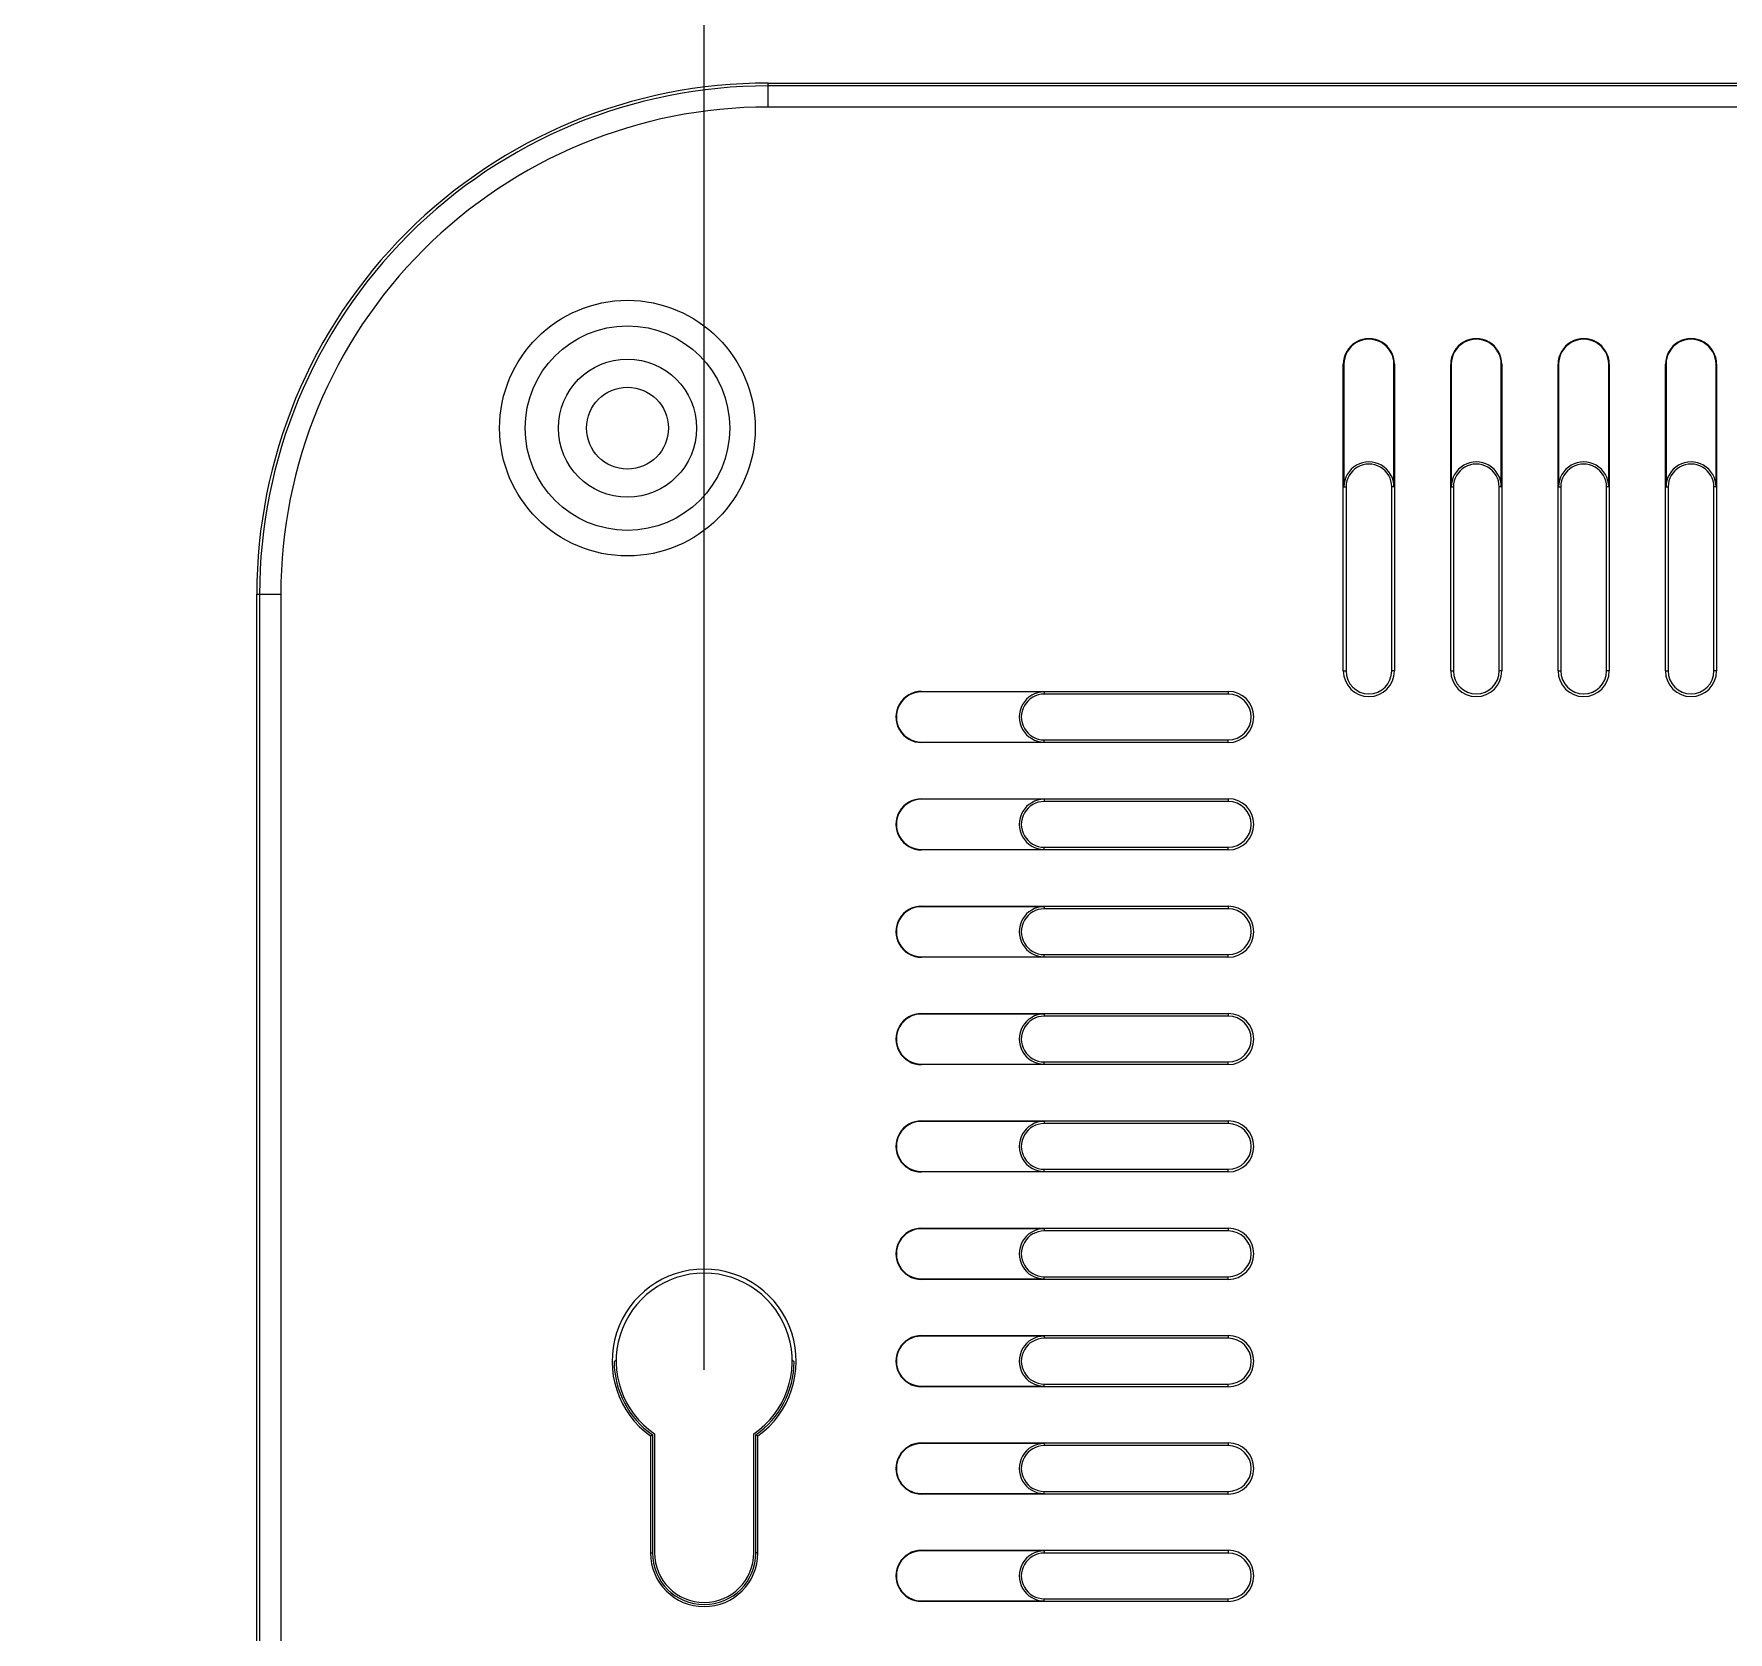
# Model space of a CAD drawing. Header units: millimetres. Extents: x -672 to 672, y -225 to 223.
# Drawn here: x -95.6 to -29.3, y 73.4 to 136 of the extents above; entities that cross this region are included whole.
import ezdxf

# ---------------------------------------------------------------- set-up
doc = ezdxf.new("R2010")
doc.units = ezdxf.units.MM
doc.header["$MEASUREMENT"] = 0
doc.layers.add('layer 1', color=7, linetype='Continuous')

msp = doc.modelspace()

# ---------------------------------------------------------------- linework, layer by layer
at = {"layer": 'layer 1', "lineweight": 40}
msp.add_open_spline([(123.1599, 207.75), (123.1599, 207.75), (-161.8401, 207.75), (-161.8401, 207.75), (-161.8401, 207.75), (-161.8401, -207.75), (-161.8401, -207.75), (-161.8401, -207.75), (123.1599, -207.75), (123.1599, -207.75), (123.1599, -207.75), (123.1599, 207.75), (123.1599, 207.75)], degree=3, knots=[0, 0, 0, 0, 0.25, 0.25, 0.25, 0.5, 0.5, 0.5, 0.75, 0.75, 0.75, 1, 1, 1, 1], dxfattribs=at)
at = {"layer": 'layer 1', "color": 1, "lineweight": 0}
msp.add_open_spline([(-69.3578, 83.7027), (-69.3578, 83.7027), (-69.3578, 154.8763), (-69.3578, 154.8763)], degree=3, dxfattribs=at)
at = {"layer": 'layer 1', "lineweight": 9}
for points, knots in [([(-66.8578, 134.0449), (-72.1621, 134.0449), (-77.2492, 131.9378), (-80.9999, 128.1871), (-84.7507, 124.4363), (-86.8578, 119.3493), (-86.8578, 114.0449)], [0, 0, 0, 0, 0.5, 0.5, 0.5, 1, 1, 1, 1]), ([(-66.8578, 133.9332), (-72.1325, 133.9332), (-77.1911, 131.8378), (-80.9209, 128.108), (-84.6507, 124.3783), (-86.746, 119.3196), (-86.746, 114.0449)], [0, 0, 0, 0, 0.5, 0.5, 0.5, 1, 1, 1, 1]), ([(-66.8578, 133.1052), (-71.9129, 133.1052), (-76.761, 131.0971), (-80.3355, 127.5226), (-83.91, 123.9481), (-85.9181, 119.1), (-85.9181, 114.0449)], [0, 0, 0, 0, 0.5, 0.5, 0.5, 1, 1, 1, 1]), ([(-67.3578, 120.5449), (-67.3578, 123.3063), (-69.5964, 125.5449), (-72.3578, 125.5449), (-75.1192, 125.5449), (-77.3578, 123.3064), (-77.3578, 120.5449), (-77.3578, 117.7835), (-75.1192, 115.5449), (-72.3578, 115.5449), (-69.5964, 115.5449), (-67.3578, 117.7835), (-67.3578, 120.5449)], [0, 0, 0, 0, 0.25, 0.25, 0.25, 0.5, 0.5, 0.5, 0.75, 0.75, 0.75, 1, 1, 1, 1]), ([(-68.3578, 120.5449), (-68.3578, 122.7541), (-70.1487, 124.5449), (-72.3578, 124.5449), (-74.5669, 124.5449), (-76.3578, 122.7541), (-76.3578, 120.5449), (-76.3578, 118.3358), (-74.567, 116.5449), (-72.3578, 116.5449), (-70.1487, 116.5449), (-68.3578, 118.3358), (-68.3578, 120.5449)], [0, 0, 0, 0, 0.25, 0.25, 0.25, 0.5, 0.5, 0.5, 0.75, 0.75, 0.75, 1, 1, 1, 1]), ([(-42.3578, 123.0449), (-42.3578, 123.4022), (-42.5484, 123.7323), (-42.8578, 123.9109), (-43.1672, 124.0896), (-43.5484, 124.0896), (-43.8578, 123.9109), (-44.1672, 123.7323), (-44.3578, 123.4022), (-44.3578, 123.0449)], [0, 0, 0, 0, 0.3333333, 0.3333333, 0.3333333, 0.6666667, 0.6666667, 0.6666667, 1, 1, 1, 1]), ([(-42.3788, 123.0449), (-42.3788, 123.3947), (-42.5654, 123.7179), (-42.8683, 123.8928), (-43.1712, 124.0677), (-43.5444, 124.0677), (-43.8473, 123.8928), (-44.1502, 123.7179), (-44.3368, 123.3947), (-44.3368, 123.0449)], [0, 0, 0, 0, 0.3333333, 0.3333333, 0.3333333, 0.6666667, 0.6666667, 0.6666667, 1, 1, 1, 1]), ([(-38.1578, 123.0449), (-38.1578, 123.4022), (-38.3484, 123.7323), (-38.6578, 123.9109), (-38.9672, 124.0896), (-39.3484, 124.0896), (-39.6578, 123.9109), (-39.9672, 123.7323), (-40.1578, 123.4022), (-40.1578, 123.0449)], [0, 0, 0, 0, 0.3333333, 0.3333333, 0.3333333, 0.6666667, 0.6666667, 0.6666667, 1, 1, 1, 1]), ([(-38.1788, 123.0449), (-38.1788, 123.3947), (-38.3654, 123.7179), (-38.6683, 123.8928), (-38.9712, 124.0677), (-39.3444, 124.0677), (-39.6473, 123.8928), (-39.9502, 123.7179), (-40.1368, 123.3947), (-40.1368, 123.0449)], [0, 0, 0, 0, 0.3333333, 0.3333333, 0.3333333, 0.6666667, 0.6666667, 0.6666667, 1, 1, 1, 1]), ([(-33.9578, 123.0449), (-33.9578, 123.4022), (-34.1484, 123.7323), (-34.4578, 123.9109), (-34.7672, 124.0896), (-35.1484, 124.0896), (-35.4578, 123.9109), (-35.7672, 123.7323), (-35.9578, 123.4022), (-35.9578, 123.0449)], [0, 0, 0, 0, 0.3333333, 0.3333333, 0.3333333, 0.6666667, 0.6666667, 0.6666667, 1, 1, 1, 1]), ([(-33.9788, 123.0449), (-33.9788, 123.3947), (-34.1654, 123.7179), (-34.4683, 123.8928), (-34.7712, 124.0677), (-35.1444, 124.0677), (-35.4473, 123.8928), (-35.7502, 123.7179), (-35.9368, 123.3947), (-35.9368, 123.0449)], [0, 0, 0, 0, 0.3333333, 0.3333333, 0.3333333, 0.6666667, 0.6666667, 0.6666667, 1, 1, 1, 1]), ([(-29.7578, 123.0449), (-29.7578, 123.4022), (-29.9484, 123.7323), (-30.2578, 123.9109), (-30.5672, 124.0896), (-30.9484, 124.0896), (-31.2578, 123.9109), (-31.5672, 123.7323), (-31.7578, 123.4022), (-31.7578, 123.0449)], [0, 0, 0, 0, 0.3333333, 0.3333333, 0.3333333, 0.6666667, 0.6666667, 0.6666667, 1, 1, 1, 1]), ([(-29.7788, 123.0449), (-29.7788, 123.3947), (-29.9654, 123.7179), (-30.2683, 123.8928), (-30.5712, 124.0677), (-30.9444, 124.0677), (-31.2473, 123.8928), (-31.5502, 123.7179), (-31.7368, 123.3947), (-31.7368, 123.0449)], [0, 0, 0, 0, 0.3333333, 0.3333333, 0.3333333, 0.6666667, 0.6666667, 0.6666667, 1, 1, 1, 1]), ([(-69.6578, 120.5449), (-69.6578, 122.0361), (-70.8666, 123.2449), (-72.3578, 123.2449), (-73.849, 123.2449), (-75.0578, 122.0361), (-75.0578, 120.5449), (-75.0578, 119.0538), (-73.849, 117.8449), (-72.3578, 117.8449), (-70.8666, 117.8449), (-69.6578, 119.0537), (-69.6578, 120.5449)], [0, 0, 0, 0, 0.25, 0.25, 0.25, 0.5, 0.5, 0.5, 0.75, 0.75, 0.75, 1, 1, 1, 1]), ([(-70.7578, 120.5449), (-70.7578, 121.4286), (-71.4741, 122.1449), (-72.3578, 122.1449), (-73.2415, 122.1449), (-73.9578, 121.4286), (-73.9578, 120.5449), (-73.9578, 119.6613), (-73.2415, 118.9449), (-72.3578, 118.9449), (-71.4742, 118.9449), (-70.7578, 119.6613), (-70.7578, 120.5449)], [0, 0, 0, 0, 0.25, 0.25, 0.25, 0.5, 0.5, 0.5, 0.75, 0.75, 0.75, 1, 1, 1, 1]), ([(-42.3788, 118.2449), (-42.3788, 118.5947), (-42.5654, 118.9179), (-42.8683, 119.0928), (-43.1712, 119.2677), (-43.5444, 119.2677), (-43.8473, 119.0928), (-44.1502, 118.9179), (-44.3368, 118.5947), (-44.3368, 118.2449)], [0, 0, 0, 0, 0.3333333, 0.3333333, 0.3333333, 0.6666667, 0.6666667, 0.6666667, 1, 1, 1, 1]), ([(-42.4626, 118.2449), (-42.4626, 118.5647), (-42.6332, 118.8603), (-42.9102, 119.0202), (-43.1872, 119.1801), (-43.5284, 119.1801), (-43.8054, 119.0202), (-44.0824, 118.8603), (-44.253, 118.5647), (-44.253, 118.2449)], [0, 0, 0, 0, 0.3333333, 0.3333333, 0.3333333, 0.6666667, 0.6666667, 0.6666667, 1, 1, 1, 1]), ([(-38.1788, 118.2449), (-38.1788, 118.5947), (-38.3654, 118.9179), (-38.6683, 119.0928), (-38.9712, 119.2677), (-39.3444, 119.2677), (-39.6473, 119.0928), (-39.9502, 118.9179), (-40.1368, 118.5947), (-40.1368, 118.2449)], [0, 0, 0, 0, 0.3333333, 0.3333333, 0.3333333, 0.6666667, 0.6666667, 0.6666667, 1, 1, 1, 1]), ([(-38.2626, 118.2449), (-38.2626, 118.5647), (-38.4332, 118.8603), (-38.7102, 119.0202), (-38.9872, 119.1801), (-39.3284, 119.1801), (-39.6054, 119.0202), (-39.8824, 118.8603), (-40.053, 118.5647), (-40.053, 118.2449)], [0, 0, 0, 0, 0.3333333, 0.3333333, 0.3333333, 0.6666667, 0.6666667, 0.6666667, 1, 1, 1, 1]), ([(-33.9788, 118.2449), (-33.9788, 118.5947), (-34.1654, 118.9179), (-34.4683, 119.0928), (-34.7712, 119.2677), (-35.1444, 119.2677), (-35.4473, 119.0928), (-35.7502, 118.9179), (-35.9368, 118.5947), (-35.9368, 118.2449)], [0, 0, 0, 0, 0.3333333, 0.3333333, 0.3333333, 0.6666667, 0.6666667, 0.6666667, 1, 1, 1, 1]), ([(-34.0626, 118.2449), (-34.0626, 118.5647), (-34.2332, 118.8603), (-34.5102, 119.0202), (-34.7872, 119.1801), (-35.1284, 119.1801), (-35.4054, 119.0202), (-35.6824, 118.8603), (-35.853, 118.5647), (-35.853, 118.2449)], [0, 0, 0, 0, 0.3333333, 0.3333333, 0.3333333, 0.6666667, 0.6666667, 0.6666667, 1, 1, 1, 1]), ([(-29.7788, 118.2449), (-29.7788, 118.5947), (-29.9654, 118.9179), (-30.2683, 119.0928), (-30.5712, 119.2677), (-30.9444, 119.2677), (-31.2473, 119.0928), (-31.5502, 118.9179), (-31.7368, 118.5947), (-31.7368, 118.2449)], [0, 0, 0, 0, 0.3333333, 0.3333333, 0.3333333, 0.6666667, 0.6666667, 0.6666667, 1, 1, 1, 1]), ([(-29.8626, 118.2449), (-29.8626, 118.5647), (-30.0332, 118.8603), (-30.3102, 119.0202), (-30.5872, 119.1801), (-30.9284, 119.1801), (-31.2054, 119.0202), (-31.4824, 118.8603), (-31.653, 118.5647), (-31.653, 118.2449)], [0, 0, 0, 0, 0.3333333, 0.3333333, 0.3333333, 0.6666667, 0.6666667, 0.6666667, 1, 1, 1, 1]), ([(-44.3578, 111.0449), (-44.3578, 110.4926), (-43.9101, 110.0449), (-43.3578, 110.0449), (-42.8055, 110.0449), (-42.3578, 110.4926), (-42.3578, 111.0449)], [0, 0, 0, 0, 0.5, 0.5, 0.5, 1, 1, 1, 1]), ([(-44.253, 111.0449), (-44.253, 110.5505), (-43.8522, 110.1497), (-43.3578, 110.1497), (-42.8634, 110.1497), (-42.4626, 110.5505), (-42.4626, 111.0449)], [0, 0, 0, 0, 0.5, 0.5, 0.5, 1, 1, 1, 1]), ([(-40.1578, 111.0449), (-40.1578, 110.4926), (-39.7101, 110.0449), (-39.1578, 110.0449), (-38.6055, 110.0449), (-38.1578, 110.4926), (-38.1578, 111.0449)], [0, 0, 0, 0, 0.5, 0.5, 0.5, 1, 1, 1, 1]), ([(-40.053, 111.0449), (-40.053, 110.5505), (-39.6522, 110.1497), (-39.1578, 110.1497), (-38.6634, 110.1497), (-38.2626, 110.5505), (-38.2626, 111.0449)], [0, 0, 0, 0, 0.5, 0.5, 0.5, 1, 1, 1, 1]), ([(-35.9578, 111.0449), (-35.9578, 110.4926), (-35.5101, 110.0449), (-34.9578, 110.0449), (-34.4055, 110.0449), (-33.9578, 110.4926), (-33.9578, 111.0449)], [0, 0, 0, 0, 0.5, 0.5, 0.5, 1, 1, 1, 1]), ([(-35.853, 111.0449), (-35.853, 110.5505), (-35.4522, 110.1497), (-34.9578, 110.1497), (-34.4634, 110.1497), (-34.0626, 110.5505), (-34.0626, 111.0449)], [0, 0, 0, 0, 0.5, 0.5, 0.5, 1, 1, 1, 1]), ([(-31.7578, 111.0449), (-31.7578, 110.4926), (-31.3101, 110.0449), (-30.7578, 110.0449), (-30.2055, 110.0449), (-29.7578, 110.4926), (-29.7578, 111.0449)], [0, 0, 0, 0, 0.5, 0.5, 0.5, 1, 1, 1, 1]), ([(-31.653, 111.0449), (-31.653, 110.5505), (-31.2522, 110.1497), (-30.7578, 110.1497), (-30.2634, 110.1497), (-29.8626, 110.5505), (-29.8626, 111.0449)], [0, 0, 0, 0, 0.5, 0.5, 0.5, 1, 1, 1, 1]), ([(-60.8578, 110.2449), (-61.2151, 110.2449), (-61.5452, 110.0543), (-61.7238, 109.7449), (-61.9025, 109.4355), (-61.9025, 109.0543), (-61.7238, 108.7449), (-61.5452, 108.4355), (-61.2151, 108.2449), (-60.8578, 108.2449)], [0, 0, 0, 0, 0.3333333, 0.3333333, 0.3333333, 0.6666667, 0.6666667, 0.6666667, 1, 1, 1, 1]), ([(-60.8578, 110.224), (-61.2076, 110.224), (-61.5308, 110.0374), (-61.7057, 109.7344), (-61.8806, 109.4315), (-61.8806, 109.0583), (-61.7057, 108.7554), (-61.5308, 108.4525), (-61.2076, 108.2659), (-60.8578, 108.2659)], [0, 0, 0, 0, 0.3333333, 0.3333333, 0.3333333, 0.6666667, 0.6666667, 0.6666667, 1, 1, 1, 1]), ([(-56.0578, 110.224), (-56.4076, 110.224), (-56.7308, 110.0374), (-56.9057, 109.7344), (-57.0806, 109.4315), (-57.0806, 109.0583), (-56.9057, 108.7554), (-56.7308, 108.4525), (-56.4076, 108.2659), (-56.0578, 108.2659)], [0, 0, 0, 0, 0.3333333, 0.3333333, 0.3333333, 0.6666667, 0.6666667, 0.6666667, 1, 1, 1, 1]), ([(-56.0578, 110.1401), (-56.3776, 110.1401), (-56.6731, 109.9695), (-56.8331, 109.6925), (-56.993, 109.4155), (-56.993, 109.0743), (-56.8331, 108.7973), (-56.6731, 108.5204), (-56.3776, 108.3497), (-56.0578, 108.3497)], [0, 0, 0, 0, 0.3333333, 0.3333333, 0.3333333, 0.6666667, 0.6666667, 0.6666667, 1, 1, 1, 1]), ([(-48.8578, 108.2449), (-48.3055, 108.2449), (-47.8578, 108.6926), (-47.8578, 109.2449), (-47.8578, 109.7972), (-48.3055, 110.2449), (-48.8578, 110.2449)], [0, 0, 0, 0, 0.5, 0.5, 0.5, 1, 1, 1, 1]), ([(-48.8578, 108.3497), (-48.3634, 108.3497), (-47.9626, 108.7505), (-47.9626, 109.2449), (-47.9626, 109.7393), (-48.3634, 110.1401), (-48.8578, 110.1401)], [0, 0, 0, 0, 0.5, 0.5, 0.5, 1, 1, 1, 1]), ([(-60.8578, 106.0449), (-61.2151, 106.0449), (-61.5452, 105.8543), (-61.7238, 105.5449), (-61.9025, 105.2355), (-61.9025, 104.8543), (-61.7238, 104.5449), (-61.5452, 104.2355), (-61.2151, 104.0449), (-60.8578, 104.0449)], [0, 0, 0, 0, 0.3333333, 0.3333333, 0.3333333, 0.6666667, 0.6666667, 0.6666667, 1, 1, 1, 1]), ([(-48.8578, 104.0449), (-48.3055, 104.0449), (-47.8578, 104.4926), (-47.8578, 105.0449), (-47.8578, 105.5972), (-48.3055, 106.0449), (-48.8578, 106.0449)], [0, 0, 0, 0, 0.5, 0.5, 0.5, 1, 1, 1, 1]), ([(-60.8578, 106.024), (-61.2076, 106.024), (-61.5308, 105.8374), (-61.7057, 105.5344), (-61.8806, 105.2315), (-61.8806, 104.8583), (-61.7057, 104.5554), (-61.5308, 104.2525), (-61.2076, 104.0659), (-60.8578, 104.0659)], [0, 0, 0, 0, 0.3333333, 0.3333333, 0.3333333, 0.6666667, 0.6666667, 0.6666667, 1, 1, 1, 1]), ([(-56.0578, 106.024), (-56.4076, 106.024), (-56.7308, 105.8374), (-56.9057, 105.5344), (-57.0806, 105.2315), (-57.0806, 104.8583), (-56.9057, 104.5554), (-56.7308, 104.2525), (-56.4076, 104.0659), (-56.0578, 104.0659)], [0, 0, 0, 0, 0.3333333, 0.3333333, 0.3333333, 0.6666667, 0.6666667, 0.6666667, 1, 1, 1, 1]), ([(-56.0578, 105.9401), (-56.3776, 105.9401), (-56.6731, 105.7695), (-56.8331, 105.4925), (-56.993, 105.2155), (-56.993, 104.8743), (-56.8331, 104.5973), (-56.6731, 104.3204), (-56.3776, 104.1497), (-56.0578, 104.1497)], [0, 0, 0, 0, 0.3333333, 0.3333333, 0.3333333, 0.6666667, 0.6666667, 0.6666667, 1, 1, 1, 1]), ([(-48.8578, 104.1497), (-48.3634, 104.1497), (-47.9626, 104.5505), (-47.9626, 105.0449), (-47.9626, 105.5393), (-48.3634, 105.9401), (-48.8578, 105.9401)], [0, 0, 0, 0, 0.5, 0.5, 0.5, 1, 1, 1, 1]), ([(-60.8578, 101.8449), (-61.2151, 101.8449), (-61.5452, 101.6543), (-61.7238, 101.3449), (-61.9025, 101.0355), (-61.9025, 100.6543), (-61.7238, 100.3449), (-61.5452, 100.0355), (-61.2151, 99.8449), (-60.8578, 99.8449)], [0, 0, 0, 0, 0.3333333, 0.3333333, 0.3333333, 0.6666667, 0.6666667, 0.6666667, 1, 1, 1, 1]), ([(-60.8578, 101.824), (-61.2076, 101.824), (-61.5308, 101.6374), (-61.7057, 101.3344), (-61.8806, 101.0315), (-61.8806, 100.6583), (-61.7057, 100.3554), (-61.5308, 100.0525), (-61.2076, 99.8659), (-60.8578, 99.8659)], [0, 0, 0, 0, 0.3333333, 0.3333333, 0.3333333, 0.6666667, 0.6666667, 0.6666667, 1, 1, 1, 1]), ([(-56.0578, 101.824), (-56.4076, 101.824), (-56.7308, 101.6374), (-56.9057, 101.3344), (-57.0806, 101.0315), (-57.0806, 100.6583), (-56.9057, 100.3554), (-56.7308, 100.0525), (-56.4076, 99.8659), (-56.0578, 99.8659)], [0, 0, 0, 0, 0.3333333, 0.3333333, 0.3333333, 0.6666667, 0.6666667, 0.6666667, 1, 1, 1, 1]), ([(-56.0578, 101.7401), (-56.3776, 101.7401), (-56.6731, 101.5695), (-56.8331, 101.2925), (-56.993, 101.0155), (-56.993, 100.6743), (-56.8331, 100.3973), (-56.6731, 100.1204), (-56.3776, 99.9497), (-56.0578, 99.9497)], [0, 0, 0, 0, 0.3333333, 0.3333333, 0.3333333, 0.6666667, 0.6666667, 0.6666667, 1, 1, 1, 1]), ([(-48.8578, 99.8449), (-48.3055, 99.8449), (-47.8578, 100.2926), (-47.8578, 100.8449), (-47.8578, 101.3972), (-48.3055, 101.8449), (-48.8578, 101.8449)], [0, 0, 0, 0, 0.5, 0.5, 0.5, 1, 1, 1, 1]), ([(-48.8578, 99.9497), (-48.3634, 99.9497), (-47.9626, 100.3505), (-47.9626, 100.8449), (-47.9626, 101.3393), (-48.3634, 101.7401), (-48.8578, 101.7401)], [0, 0, 0, 0, 0.5, 0.5, 0.5, 1, 1, 1, 1]), ([(-60.8578, 97.6449), (-61.2151, 97.6449), (-61.5452, 97.4543), (-61.7238, 97.1449), (-61.9025, 96.8355), (-61.9025, 96.4543), (-61.7238, 96.1449), (-61.5452, 95.8355), (-61.2151, 95.6449), (-60.8578, 95.6449)], [0, 0, 0, 0, 0.3333333, 0.3333333, 0.3333333, 0.6666667, 0.6666667, 0.6666667, 1, 1, 1, 1]), ([(-60.8578, 97.624), (-61.2076, 97.624), (-61.5308, 97.4374), (-61.7057, 97.1344), (-61.8806, 96.8315), (-61.8806, 96.4583), (-61.7057, 96.1554), (-61.5308, 95.8525), (-61.2076, 95.6659), (-60.8578, 95.6659)], [0, 0, 0, 0, 0.3333333, 0.3333333, 0.3333333, 0.6666667, 0.6666667, 0.6666667, 1, 1, 1, 1]), ([(-56.0578, 97.624), (-56.4076, 97.624), (-56.7308, 97.4374), (-56.9057, 97.1344), (-57.0806, 96.8315), (-57.0806, 96.4583), (-56.9057, 96.1554), (-56.7308, 95.8525), (-56.4076, 95.6659), (-56.0578, 95.6659)], [0, 0, 0, 0, 0.3333333, 0.3333333, 0.3333333, 0.6666667, 0.6666667, 0.6666667, 1, 1, 1, 1]), ([(-56.0578, 97.5401), (-56.3776, 97.5401), (-56.6731, 97.3695), (-56.8331, 97.0925), (-56.993, 96.8155), (-56.993, 96.4743), (-56.8331, 96.1973), (-56.6731, 95.9204), (-56.3776, 95.7497), (-56.0578, 95.7497)], [0, 0, 0, 0, 0.3333333, 0.3333333, 0.3333333, 0.6666667, 0.6666667, 0.6666667, 1, 1, 1, 1]), ([(-48.8578, 95.6449), (-48.3055, 95.6449), (-47.8578, 96.0926), (-47.8578, 96.6449), (-47.8578, 97.1972), (-48.3055, 97.6449), (-48.8578, 97.6449)], [0, 0, 0, 0, 0.5, 0.5, 0.5, 1, 1, 1, 1]), ([(-48.8578, 95.7497), (-48.3634, 95.7497), (-47.9626, 96.1505), (-47.9626, 96.6449), (-47.9626, 97.1393), (-48.3634, 97.5401), (-48.8578, 97.5401)], [0, 0, 0, 0, 0.5, 0.5, 0.5, 1, 1, 1, 1]), ([(-60.8578, 93.4449), (-61.2151, 93.4449), (-61.5452, 93.2543), (-61.7238, 92.9449), (-61.9025, 92.6355), (-61.9025, 92.2543), (-61.7238, 91.9449), (-61.5452, 91.6355), (-61.2151, 91.4449), (-60.8578, 91.4449)], [0, 0, 0, 0, 0.3333333, 0.3333333, 0.3333333, 0.6666667, 0.6666667, 0.6666667, 1, 1, 1, 1]), ([(-48.8578, 91.4449), (-48.3055, 91.4449), (-47.8578, 91.8926), (-47.8578, 92.4449), (-47.8578, 92.9972), (-48.3055, 93.4449), (-48.8578, 93.4449)], [0, 0, 0, 0, 0.5, 0.5, 0.5, 1, 1, 1, 1]), ([(-60.8578, 93.424), (-61.2076, 93.424), (-61.5308, 93.2374), (-61.7057, 92.9344), (-61.8806, 92.6315), (-61.8806, 92.2583), (-61.7057, 91.9554), (-61.5308, 91.6525), (-61.2076, 91.4659), (-60.8578, 91.4659)], [0, 0, 0, 0, 0.3333333, 0.3333333, 0.3333333, 0.6666667, 0.6666667, 0.6666667, 1, 1, 1, 1]), ([(-56.0578, 93.424), (-56.4076, 93.424), (-56.7308, 93.2374), (-56.9057, 92.9344), (-57.0806, 92.6315), (-57.0806, 92.2583), (-56.9057, 91.9554), (-56.7308, 91.6525), (-56.4076, 91.4659), (-56.0578, 91.4659)], [0, 0, 0, 0, 0.3333333, 0.3333333, 0.3333333, 0.6666667, 0.6666667, 0.6666667, 1, 1, 1, 1]), ([(-56.0578, 93.3401), (-56.3776, 93.3401), (-56.6731, 93.1695), (-56.8331, 92.8925), (-56.993, 92.6155), (-56.993, 92.2743), (-56.8331, 91.9973), (-56.6731, 91.7204), (-56.3776, 91.5497), (-56.0578, 91.5497)], [0, 0, 0, 0, 0.3333333, 0.3333333, 0.3333333, 0.6666667, 0.6666667, 0.6666667, 1, 1, 1, 1]), ([(-48.8578, 91.5497), (-48.3634, 91.5497), (-47.9626, 91.9505), (-47.9626, 92.4449), (-47.9626, 92.9393), (-48.3634, 93.3401), (-48.8578, 93.3401)], [0, 0, 0, 0, 0.5, 0.5, 0.5, 1, 1, 1, 1]), ([(-60.8578, 89.2449), (-61.2151, 89.2449), (-61.5452, 89.0543), (-61.7238, 88.7449), (-61.9025, 88.4355), (-61.9025, 88.0543), (-61.7238, 87.7449), (-61.5452, 87.4355), (-61.2151, 87.2449), (-60.8578, 87.2449)], [0, 0, 0, 0, 0.3333333, 0.3333333, 0.3333333, 0.6666667, 0.6666667, 0.6666667, 1, 1, 1, 1]), ([(-60.8578, 89.224), (-61.2076, 89.224), (-61.5308, 89.0374), (-61.7057, 88.7344), (-61.8806, 88.4315), (-61.8806, 88.0583), (-61.7057, 87.7554), (-61.5308, 87.4525), (-61.2076, 87.2659), (-60.8578, 87.2659)], [0, 0, 0, 0, 0.3333333, 0.3333333, 0.3333333, 0.6666667, 0.6666667, 0.6666667, 1, 1, 1, 1]), ([(-56.0578, 89.224), (-56.4076, 89.224), (-56.7308, 89.0374), (-56.9057, 88.7344), (-57.0806, 88.4315), (-57.0806, 88.0583), (-56.9057, 87.7554), (-56.7308, 87.4525), (-56.4076, 87.2659), (-56.0578, 87.2659)], [0, 0, 0, 0, 0.3333333, 0.3333333, 0.3333333, 0.6666667, 0.6666667, 0.6666667, 1, 1, 1, 1]), ([(-56.0578, 89.1401), (-56.3776, 89.1401), (-56.6731, 88.9695), (-56.8331, 88.6925), (-56.993, 88.4155), (-56.993, 88.0743), (-56.8331, 87.7973), (-56.6731, 87.5204), (-56.3776, 87.3497), (-56.0578, 87.3497)], [0, 0, 0, 0, 0.3333333, 0.3333333, 0.3333333, 0.6666667, 0.6666667, 0.6666667, 1, 1, 1, 1]), ([(-48.8578, 87.2449), (-48.3055, 87.2449), (-47.8578, 87.6926), (-47.8578, 88.2449), (-47.8578, 88.7972), (-48.3055, 89.2449), (-48.8578, 89.2449)], [0, 0, 0, 0, 0.5, 0.5, 0.5, 1, 1, 1, 1]), ([(-48.8578, 87.3497), (-48.3634, 87.3497), (-47.9626, 87.7505), (-47.9626, 88.2449), (-47.9626, 88.7393), (-48.3634, 89.1401), (-48.8578, 89.1401)], [0, 0, 0, 0, 0.5, 0.5, 0.5, 1, 1, 1, 1]), ([(-67.2578, 81.1209), (-65.9881, 82.0328), (-65.452, 83.6599), (-65.931, 85.148), (-66.4099, 86.636), (-67.7945, 87.6449), (-69.3578, 87.6449), (-70.921, 87.6449), (-72.3056, 86.6361), (-72.7846, 85.148), (-73.2636, 83.6599), (-72.7275, 82.0328), (-71.4578, 81.1209)], [0, 0, 0, 0, 0.25, 0.25, 0.25, 0.5, 0.5, 0.5, 0.75, 0.75, 0.75, 1, 1, 1, 1]), ([(-67.415, 81.2027), (-66.1686, 82.0546), (-65.6227, 83.6192), (-66.0686, 85.0617), (-66.5144, 86.5041), (-67.848, 87.4877), (-69.3578, 87.4877), (-70.8675, 87.4877), (-72.2011, 86.5041), (-72.647, 85.0617), (-73.0929, 83.6193), (-72.547, 82.0547), (-71.3006, 81.2027)], [0, 0, 0, 0, 0.25, 0.25, 0.25, 0.5, 0.5, 0.5, 0.75, 0.75, 0.75, 1, 1, 1, 1]), ([(-60.8578, 85.0449), (-61.2151, 85.0449), (-61.5452, 84.8543), (-61.7238, 84.5449), (-61.9025, 84.2355), (-61.9025, 83.8543), (-61.7238, 83.5449), (-61.5452, 83.2355), (-61.2151, 83.0449), (-60.8578, 83.0449)], [0, 0, 0, 0, 0.3333333, 0.3333333, 0.3333333, 0.6666667, 0.6666667, 0.6666667, 1, 1, 1, 1]), ([(-60.8578, 85.024), (-61.2076, 85.024), (-61.5308, 84.8374), (-61.7057, 84.5344), (-61.8806, 84.2315), (-61.8806, 83.8583), (-61.7057, 83.5554), (-61.5308, 83.2525), (-61.2076, 83.0659), (-60.8578, 83.0659)], [0, 0, 0, 0, 0.3333333, 0.3333333, 0.3333333, 0.6666667, 0.6666667, 0.6666667, 1, 1, 1, 1]), ([(-56.0578, 85.024), (-56.4076, 85.024), (-56.7308, 84.8374), (-56.9057, 84.5344), (-57.0806, 84.2315), (-57.0806, 83.8583), (-56.9057, 83.5554), (-56.7308, 83.2525), (-56.4076, 83.0659), (-56.0578, 83.0659)], [0, 0, 0, 0, 0.3333333, 0.3333333, 0.3333333, 0.6666667, 0.6666667, 0.6666667, 1, 1, 1, 1]), ([(-56.0578, 84.9401), (-56.3776, 84.9401), (-56.6731, 84.7695), (-56.8331, 84.4925), (-56.993, 84.2155), (-56.993, 83.8743), (-56.8331, 83.5973), (-56.6731, 83.3204), (-56.3776, 83.1497), (-56.0578, 83.1497)], [0, 0, 0, 0, 0.3333333, 0.3333333, 0.3333333, 0.6666667, 0.6666667, 0.6666667, 1, 1, 1, 1]), ([(-48.8578, 83.0449), (-48.3055, 83.0449), (-47.8578, 83.4926), (-47.8578, 84.0449), (-47.8578, 84.5972), (-48.3055, 85.0449), (-48.8578, 85.0449)], [0, 0, 0, 0, 0.5, 0.5, 0.5, 1, 1, 1, 1]), ([(-48.8578, 83.1497), (-48.3634, 83.1497), (-47.9626, 83.5505), (-47.9626, 84.0449), (-47.9626, 84.5393), (-48.3634, 84.9401), (-48.8578, 84.9401)], [0, 0, 0, 0, 0.5, 0.5, 0.5, 1, 1, 1, 1]), ([(-72.8002, 84.0973), (-72.8002, 84.0973), (-72.8265, 84.0713), (-72.8265, 84.0713), (-72.8265, 84.0713), (-72.8791, 84.0187), (-72.8791, 84.0187)], [0, 0, 0, 0, 0.5, 0.5, 0.5, 1, 1, 1, 1]), ([(-65.8365, 84.0187), (-65.8365, 84.0187), (-65.8628, 84.0451), (-65.8628, 84.0451), (-65.8628, 84.0451), (-65.9154, 84.0973), (-65.9154, 84.0973)], [0, 0, 0, 0, 0.5, 0.5, 0.5, 1, 1, 1, 1]), ([(-60.8578, 80.8449), (-61.2151, 80.8449), (-61.5452, 80.6543), (-61.7238, 80.3449), (-61.9025, 80.0355), (-61.9025, 79.6543), (-61.7238, 79.3449), (-61.5452, 79.0355), (-61.2151, 78.8449), (-60.8578, 78.8449)], [0, 0, 0, 0, 0.3333333, 0.3333333, 0.3333333, 0.6666667, 0.6666667, 0.6666667, 1, 1, 1, 1]), ([(-48.8578, 78.8449), (-48.3055, 78.8449), (-47.8578, 79.2926), (-47.8578, 79.8449), (-47.8578, 80.3972), (-48.3055, 80.8449), (-48.8578, 80.8449)], [0, 0, 0, 0, 0.5, 0.5, 0.5, 1, 1, 1, 1]), ([(-60.8578, 80.824), (-61.2076, 80.824), (-61.5308, 80.6374), (-61.7057, 80.3344), (-61.8806, 80.0315), (-61.8806, 79.6583), (-61.7057, 79.3554), (-61.5308, 79.0525), (-61.2076, 78.8659), (-60.8578, 78.8659)], [0, 0, 0, 0, 0.3333333, 0.3333333, 0.3333333, 0.6666667, 0.6666667, 0.6666667, 1, 1, 1, 1]), ([(-56.0578, 80.824), (-56.4076, 80.824), (-56.7308, 80.6374), (-56.9057, 80.3344), (-57.0806, 80.0315), (-57.0806, 79.6583), (-56.9057, 79.3554), (-56.7308, 79.0525), (-56.4076, 78.8659), (-56.0578, 78.8659)], [0, 0, 0, 0, 0.3333333, 0.3333333, 0.3333333, 0.6666667, 0.6666667, 0.6666667, 1, 1, 1, 1]), ([(-56.0578, 80.7401), (-56.3776, 80.7401), (-56.6731, 80.5695), (-56.8331, 80.2925), (-56.993, 80.0155), (-56.993, 79.6743), (-56.8331, 79.3973), (-56.6731, 79.1204), (-56.3776, 78.9497), (-56.0578, 78.9497)], [0, 0, 0, 0, 0.3333333, 0.3333333, 0.3333333, 0.6666667, 0.6666667, 0.6666667, 1, 1, 1, 1]), ([(-48.8578, 78.9497), (-48.3634, 78.9497), (-47.9626, 79.3505), (-47.9626, 79.8449), (-47.9626, 80.3393), (-48.3634, 80.7401), (-48.8578, 80.7401)], [0, 0, 0, 0, 0.5, 0.5, 0.5, 1, 1, 1, 1]), ([(-71.4578, 76.5449), (-71.4578, 75.3851), (-70.5176, 74.4449), (-69.3578, 74.4449), (-68.198, 74.4449), (-67.2578, 75.3851), (-67.2578, 76.5449)], [0, 0, 0, 0, 0.5, 0.5, 0.5, 1, 1, 1, 1]), ([(-71.3792, 76.5449), (-71.3792, 75.4285), (-70.4742, 74.5235), (-69.3578, 74.5235), (-68.2414, 74.5235), (-67.3364, 75.4285), (-67.3364, 76.5449)], [0, 0, 0, 0, 0.5, 0.5, 0.5, 1, 1, 1, 1]), ([(-71.3006, 76.5449), (-71.3006, 75.472), (-70.4308, 74.6021), (-69.3578, 74.6021), (-68.2848, 74.6021), (-67.415, 75.4719), (-67.415, 76.5449)], [0, 0, 0, 0, 0.5, 0.5, 0.5, 1, 1, 1, 1]), ([(-60.8578, 76.6449), (-61.2151, 76.6449), (-61.5452, 76.4543), (-61.7238, 76.1449), (-61.9025, 75.8355), (-61.9025, 75.4543), (-61.7238, 75.1449), (-61.5452, 74.8355), (-61.2151, 74.6449), (-60.8578, 74.6449)], [0, 0, 0, 0, 0.3333333, 0.3333333, 0.3333333, 0.6666667, 0.6666667, 0.6666667, 1, 1, 1, 1]), ([(-60.8578, 76.624), (-61.2076, 76.624), (-61.5308, 76.4374), (-61.7057, 76.1344), (-61.8806, 75.8315), (-61.8806, 75.4583), (-61.7057, 75.1554), (-61.5308, 74.8525), (-61.2076, 74.6659), (-60.8578, 74.6659)], [0, 0, 0, 0, 0.3333333, 0.3333333, 0.3333333, 0.6666667, 0.6666667, 0.6666667, 1, 1, 1, 1]), ([(-56.0578, 76.624), (-56.4076, 76.624), (-56.7308, 76.4374), (-56.9057, 76.1344), (-57.0806, 75.8315), (-57.0806, 75.4583), (-56.9057, 75.1554), (-56.7308, 74.8525), (-56.4076, 74.6659), (-56.0578, 74.6659)], [0, 0, 0, 0, 0.3333333, 0.3333333, 0.3333333, 0.6666667, 0.6666667, 0.6666667, 1, 1, 1, 1]), ([(-56.0578, 76.5401), (-56.3776, 76.5401), (-56.6731, 76.3695), (-56.8331, 76.0925), (-56.993, 75.8155), (-56.993, 75.4743), (-56.8331, 75.1973), (-56.6731, 74.9204), (-56.3776, 74.7497), (-56.0578, 74.7497)], [0, 0, 0, 0, 0.3333333, 0.3333333, 0.3333333, 0.6666667, 0.6666667, 0.6666667, 1, 1, 1, 1]), ([(-48.8578, 74.6449), (-48.3055, 74.6449), (-47.8578, 75.0926), (-47.8578, 75.6449), (-47.8578, 76.1972), (-48.3055, 76.6449), (-48.8578, 76.6449)], [0, 0, 0, 0, 0.5, 0.5, 0.5, 1, 1, 1, 1]), ([(-48.8578, 74.7497), (-48.3634, 74.7497), (-47.9626, 75.1505), (-47.9626, 75.6449), (-47.9626, 76.1393), (-48.3634, 76.5401), (-48.8578, 76.5401)], [0, 0, 0, 0, 0.5, 0.5, 0.5, 1, 1, 1, 1])]:
    msp.add_open_spline(points, degree=3, knots=knots, dxfattribs=at)
at = {"layer": 'layer 1', "color": 9, "lineweight": 9}
for points in [[(-66.8578, 133.1052), (-66.8578, 133.1052), (-66.8578, 134.0449), (-66.8578, 134.0449)], [(-44.3578, 123.0449), (-44.3578, 123.0449), (-44.3368, 123.0449), (-44.3368, 123.0449)], [(-42.3578, 123.0449), (-42.3578, 123.0449), (-42.3788, 123.0449), (-42.3788, 123.0449)], [(-40.1578, 123.0449), (-40.1578, 123.0449), (-40.1368, 123.0449), (-40.1368, 123.0449)], [(-38.1578, 123.0449), (-38.1578, 123.0449), (-38.1788, 123.0449), (-38.1788, 123.0449)], [(-35.9578, 123.0449), (-35.9578, 123.0449), (-35.9368, 123.0449), (-35.9368, 123.0449)], [(-33.9578, 123.0449), (-33.9578, 123.0449), (-33.9788, 123.0449), (-33.9788, 123.0449)], [(-31.7578, 123.0449), (-31.7578, 123.0449), (-31.7368, 123.0449), (-31.7368, 123.0449)], [(-29.7578, 123.0449), (-29.7578, 123.0449), (-29.7788, 123.0449), (-29.7788, 123.0449)], [(-44.3368, 118.2449), (-44.3368, 118.2449), (-44.253, 118.2449), (-44.253, 118.2449)], [(-42.3788, 118.2449), (-42.3788, 118.2449), (-42.4626, 118.2449), (-42.4626, 118.2449)], [(-40.1368, 118.2449), (-40.1368, 118.2449), (-40.053, 118.2449), (-40.053, 118.2449)], [(-38.1788, 118.2449), (-38.1788, 118.2449), (-38.2626, 118.2449), (-38.2626, 118.2449)], [(-35.9368, 118.2449), (-35.9368, 118.2449), (-35.853, 118.2449), (-35.853, 118.2449)], [(-33.9788, 118.2449), (-33.9788, 118.2449), (-34.0626, 118.2449), (-34.0626, 118.2449)], [(-31.7368, 118.2449), (-31.7368, 118.2449), (-31.653, 118.2449), (-31.653, 118.2449)], [(-29.7788, 118.2449), (-29.7788, 118.2449), (-29.8626, 118.2449), (-29.8626, 118.2449)], [(-86.8578, 114.0449), (-86.8578, 114.0449), (-85.9181, 114.0449), (-85.9181, 114.0449)], [(-44.3578, 111.0449), (-44.3578, 111.0449), (-44.253, 111.0449), (-44.253, 111.0449)], [(-42.3578, 111.0449), (-42.3578, 111.0449), (-42.4626, 111.0449), (-42.4626, 111.0449)], [(-40.1578, 111.0449), (-40.1578, 111.0449), (-40.053, 111.0449), (-40.053, 111.0449)], [(-38.1578, 111.0449), (-38.1578, 111.0449), (-38.2626, 111.0449), (-38.2626, 111.0449)], [(-35.9578, 111.0449), (-35.9578, 111.0449), (-35.853, 111.0449), (-35.853, 111.0449)], [(-33.9578, 111.0449), (-33.9578, 111.0449), (-34.0626, 111.0449), (-34.0626, 111.0449)], [(-31.7578, 111.0449), (-31.7578, 111.0449), (-31.653, 111.0449), (-31.653, 111.0449)], [(-29.7578, 111.0449), (-29.7578, 111.0449), (-29.8626, 111.0449), (-29.8626, 111.0449)], [(-60.8578, 110.2449), (-60.8578, 110.2449), (-60.8578, 110.224), (-60.8578, 110.224)], [(-56.0578, 110.224), (-56.0578, 110.224), (-56.0578, 110.1401), (-56.0578, 110.1401)], [(-48.8578, 110.2449), (-48.8578, 110.2449), (-48.8578, 110.1401), (-48.8578, 110.1401)], [(-60.8578, 108.2449), (-60.8578, 108.2449), (-60.8578, 108.2659), (-60.8578, 108.2659)], [(-56.0578, 108.2659), (-56.0578, 108.2659), (-56.0578, 108.3497), (-56.0578, 108.3497)], [(-48.8578, 108.2449), (-48.8578, 108.2449), (-48.8578, 108.3497), (-48.8578, 108.3497)], [(-60.8578, 106.0449), (-60.8578, 106.0449), (-60.8578, 106.024), (-60.8578, 106.024)], [(-48.8578, 106.0449), (-48.8578, 106.0449), (-48.8578, 105.9401), (-48.8578, 105.9401)], [(-56.0578, 106.024), (-56.0578, 106.024), (-56.0578, 105.9401), (-56.0578, 105.9401)], [(-60.8578, 104.0449), (-60.8578, 104.0449), (-60.8578, 104.0659), (-60.8578, 104.0659)], [(-56.0578, 104.0659), (-56.0578, 104.0659), (-56.0578, 104.1497), (-56.0578, 104.1497)], [(-48.8578, 104.0449), (-48.8578, 104.0449), (-48.8578, 104.1497), (-48.8578, 104.1497)], [(-60.8578, 101.8449), (-60.8578, 101.8449), (-60.8578, 101.824), (-60.8578, 101.824)], [(-56.0578, 101.824), (-56.0578, 101.824), (-56.0578, 101.7401), (-56.0578, 101.7401)], [(-48.8578, 101.8449), (-48.8578, 101.8449), (-48.8578, 101.7401), (-48.8578, 101.7401)], [(-60.8578, 99.8449), (-60.8578, 99.8449), (-60.8578, 99.8659), (-60.8578, 99.8659)], [(-56.0578, 99.8659), (-56.0578, 99.8659), (-56.0578, 99.9497), (-56.0578, 99.9497)], [(-48.8578, 99.8449), (-48.8578, 99.8449), (-48.8578, 99.9497), (-48.8578, 99.9497)], [(-60.8578, 97.6449), (-60.8578, 97.6449), (-60.8578, 97.624), (-60.8578, 97.624)], [(-56.0578, 97.624), (-56.0578, 97.624), (-56.0578, 97.5401), (-56.0578, 97.5401)], [(-48.8578, 97.6449), (-48.8578, 97.6449), (-48.8578, 97.5401), (-48.8578, 97.5401)], [(-60.8578, 95.6449), (-60.8578, 95.6449), (-60.8578, 95.6659), (-60.8578, 95.6659)], [(-56.0578, 95.6659), (-56.0578, 95.6659), (-56.0578, 95.7497), (-56.0578, 95.7497)], [(-48.8578, 95.6449), (-48.8578, 95.6449), (-48.8578, 95.7497), (-48.8578, 95.7497)], [(-60.8578, 93.4449), (-60.8578, 93.4449), (-60.8578, 93.424), (-60.8578, 93.424)], [(-48.8578, 93.4449), (-48.8578, 93.4449), (-48.8578, 93.3401), (-48.8578, 93.3401)], [(-56.0578, 93.424), (-56.0578, 93.424), (-56.0578, 93.3401), (-56.0578, 93.3401)], [(-60.8578, 91.4449), (-60.8578, 91.4449), (-60.8578, 91.4659), (-60.8578, 91.4659)], [(-56.0578, 91.4659), (-56.0578, 91.4659), (-56.0578, 91.5497), (-56.0578, 91.5497)], [(-48.8578, 91.4449), (-48.8578, 91.4449), (-48.8578, 91.5497), (-48.8578, 91.5497)], [(-60.8578, 89.2449), (-60.8578, 89.2449), (-60.8578, 89.224), (-60.8578, 89.224)], [(-56.0578, 89.224), (-56.0578, 89.224), (-56.0578, 89.1401), (-56.0578, 89.1401)], [(-48.8578, 89.2449), (-48.8578, 89.2449), (-48.8578, 89.1401), (-48.8578, 89.1401)], [(-60.8578, 87.2449), (-60.8578, 87.2449), (-60.8578, 87.2659), (-60.8578, 87.2659)], [(-56.0578, 87.2659), (-56.0578, 87.2659), (-56.0578, 87.3497), (-56.0578, 87.3497)], [(-48.8578, 87.2449), (-48.8578, 87.2449), (-48.8578, 87.3497), (-48.8578, 87.3497)], [(-60.8578, 85.0449), (-60.8578, 85.0449), (-60.8578, 85.024), (-60.8578, 85.024)], [(-56.0578, 85.024), (-56.0578, 85.024), (-56.0578, 84.9401), (-56.0578, 84.9401)], [(-48.8578, 85.0449), (-48.8578, 85.0449), (-48.8578, 84.9401), (-48.8578, 84.9401)], [(-60.8578, 83.0449), (-60.8578, 83.0449), (-60.8578, 83.0659), (-60.8578, 83.0659)], [(-56.0578, 83.0659), (-56.0578, 83.0659), (-56.0578, 83.1497), (-56.0578, 83.1497)], [(-48.8578, 83.0449), (-48.8578, 83.0449), (-48.8578, 83.1497), (-48.8578, 83.1497)], [(-60.8578, 80.8449), (-60.8578, 80.8449), (-60.8578, 80.824), (-60.8578, 80.824)], [(-48.8578, 80.8449), (-48.8578, 80.8449), (-48.8578, 80.7401), (-48.8578, 80.7401)], [(-56.0578, 80.824), (-56.0578, 80.824), (-56.0578, 80.7401), (-56.0578, 80.7401)], [(-60.8578, 78.8449), (-60.8578, 78.8449), (-60.8578, 78.8659), (-60.8578, 78.8659)], [(-56.0578, 78.8659), (-56.0578, 78.8659), (-56.0578, 78.9497), (-56.0578, 78.9497)], [(-48.8578, 78.8449), (-48.8578, 78.8449), (-48.8578, 78.9497), (-48.8578, 78.9497)], [(-71.4578, 76.5449), (-71.4578, 76.5449), (-71.3792, 76.5449), (-71.3792, 76.5449)], [(-67.2578, 76.5449), (-67.2578, 76.5449), (-67.3364, 76.5449), (-67.3364, 76.5449)], [(-60.8578, 76.6449), (-60.8578, 76.6449), (-60.8578, 76.624), (-60.8578, 76.624)], [(-56.0578, 76.624), (-56.0578, 76.624), (-56.0578, 76.5401), (-56.0578, 76.5401)], [(-48.8578, 76.6449), (-48.8578, 76.6449), (-48.8578, 76.5401), (-48.8578, 76.5401)], [(-60.8578, 74.6449), (-60.8578, 74.6449), (-60.8578, 74.6659), (-60.8578, 74.6659)], [(-56.0578, 74.6659), (-56.0578, 74.6659), (-56.0578, 74.7497), (-56.0578, 74.7497)], [(-48.8578, 74.6449), (-48.8578, 74.6449), (-48.8578, 74.7497), (-48.8578, 74.7497)]]:
    msp.add_open_spline(points, degree=3, dxfattribs=at)
at = {"layer": 'layer 1', "lineweight": 9}
for points in [[(-66.8578, 134.0449), (-66.8578, 134.0449), (43.1422, 134.0449), (43.1422, 134.0449)], [(43.1422, 133.9332), (43.1422, 133.9332), (-66.8578, 133.9332), (-66.8578, 133.9332)], [(43.1422, 133.1052), (43.1422, 133.1052), (-66.8578, 133.1052), (-66.8578, 133.1052)], [(-44.3578, 111.0449), (-44.3578, 111.0449), (-44.3578, 123.0449), (-44.3578, 123.0449)], [(-44.3368, 123.0449), (-44.3368, 123.0449), (-44.3368, 118.2449), (-44.3368, 118.2449)], [(-42.3788, 118.2449), (-42.3788, 118.2449), (-42.3788, 123.0449), (-42.3788, 123.0449)], [(-42.3578, 123.0449), (-42.3578, 123.0449), (-42.3578, 111.0449), (-42.3578, 111.0449)], [(-40.1578, 111.0449), (-40.1578, 111.0449), (-40.1578, 123.0449), (-40.1578, 123.0449)], [(-40.1368, 123.0449), (-40.1368, 123.0449), (-40.1368, 118.2449), (-40.1368, 118.2449)], [(-38.1788, 118.2449), (-38.1788, 118.2449), (-38.1788, 123.0449), (-38.1788, 123.0449)], [(-38.1578, 123.0449), (-38.1578, 123.0449), (-38.1578, 111.0449), (-38.1578, 111.0449)], [(-35.9578, 111.0449), (-35.9578, 111.0449), (-35.9578, 123.0449), (-35.9578, 123.0449)], [(-35.9368, 123.0449), (-35.9368, 123.0449), (-35.9368, 118.2449), (-35.9368, 118.2449)], [(-33.9788, 118.2449), (-33.9788, 118.2449), (-33.9788, 123.0449), (-33.9788, 123.0449)], [(-33.9578, 123.0449), (-33.9578, 123.0449), (-33.9578, 111.0449), (-33.9578, 111.0449)], [(-31.7578, 111.0449), (-31.7578, 111.0449), (-31.7578, 123.0449), (-31.7578, 123.0449)], [(-31.7368, 123.0449), (-31.7368, 123.0449), (-31.7368, 118.2449), (-31.7368, 118.2449)], [(-29.7788, 118.2449), (-29.7788, 118.2449), (-29.7788, 123.0449), (-29.7788, 123.0449)], [(-29.7578, 123.0449), (-29.7578, 123.0449), (-29.7578, 111.0449), (-29.7578, 111.0449)], [(-44.253, 118.2449), (-44.253, 118.2449), (-44.253, 111.0449), (-44.253, 111.0449)], [(-42.4626, 111.0449), (-42.4626, 111.0449), (-42.4626, 118.2449), (-42.4626, 118.2449)], [(-40.053, 118.2449), (-40.053, 118.2449), (-40.053, 111.0449), (-40.053, 111.0449)], [(-38.2626, 111.0449), (-38.2626, 111.0449), (-38.2626, 118.2449), (-38.2626, 118.2449)], [(-35.853, 118.2449), (-35.853, 118.2449), (-35.853, 111.0449), (-35.853, 111.0449)], [(-34.0626, 111.0449), (-34.0626, 111.0449), (-34.0626, 118.2449), (-34.0626, 118.2449)], [(-31.653, 118.2449), (-31.653, 118.2449), (-31.653, 111.0449), (-31.653, 111.0449)], [(-29.8626, 111.0449), (-29.8626, 111.0449), (-29.8626, 118.2449), (-29.8626, 118.2449)], [(-86.8578, 54.0449), (-86.8578, 54.0449), (-86.8578, 114.0449), (-86.8578, 114.0449)], [(-86.746, 114.0449), (-86.746, 114.0449), (-86.746, 54.0449), (-86.746, 54.0449)], [(-85.9181, 114.0449), (-85.9181, 114.0449), (-85.9181, 54.0449), (-85.9181, 54.0449)], [(-60.8578, 110.2449), (-60.8578, 110.2449), (-48.8578, 110.2449), (-48.8578, 110.2449)], [(-56.0578, 110.224), (-56.0578, 110.224), (-60.8578, 110.224), (-60.8578, 110.224)], [(-48.8578, 110.1401), (-48.8578, 110.1401), (-56.0578, 110.1401), (-56.0578, 110.1401)], [(-60.8578, 108.2659), (-60.8578, 108.2659), (-56.0578, 108.2659), (-56.0578, 108.2659)], [(-48.8578, 108.2449), (-48.8578, 108.2449), (-60.8578, 108.2449), (-60.8578, 108.2449)], [(-56.0578, 108.3497), (-56.0578, 108.3497), (-48.8578, 108.3497), (-48.8578, 108.3497)], [(-60.8578, 106.0449), (-60.8578, 106.0449), (-48.8578, 106.0449), (-48.8578, 106.0449)], [(-56.0578, 106.024), (-56.0578, 106.024), (-60.8578, 106.024), (-60.8578, 106.024)], [(-48.8578, 105.9401), (-48.8578, 105.9401), (-56.0578, 105.9401), (-56.0578, 105.9401)], [(-60.8578, 104.0659), (-60.8578, 104.0659), (-56.0578, 104.0659), (-56.0578, 104.0659)], [(-48.8578, 104.0449), (-48.8578, 104.0449), (-60.8578, 104.0449), (-60.8578, 104.0449)], [(-56.0578, 104.1497), (-56.0578, 104.1497), (-48.8578, 104.1497), (-48.8578, 104.1497)], [(-60.8578, 101.8449), (-60.8578, 101.8449), (-48.8578, 101.8449), (-48.8578, 101.8449)], [(-56.0578, 101.824), (-56.0578, 101.824), (-60.8578, 101.824), (-60.8578, 101.824)], [(-48.8578, 101.7401), (-48.8578, 101.7401), (-56.0578, 101.7401), (-56.0578, 101.7401)], [(-60.8578, 99.8659), (-60.8578, 99.8659), (-56.0578, 99.8659), (-56.0578, 99.8659)], [(-48.8578, 99.8449), (-48.8578, 99.8449), (-60.8578, 99.8449), (-60.8578, 99.8449)], [(-56.0578, 99.9497), (-56.0578, 99.9497), (-48.8578, 99.9497), (-48.8578, 99.9497)], [(-60.8578, 97.6449), (-60.8578, 97.6449), (-48.8578, 97.6449), (-48.8578, 97.6449)], [(-56.0578, 97.624), (-56.0578, 97.624), (-60.8578, 97.624), (-60.8578, 97.624)], [(-48.8578, 97.5401), (-48.8578, 97.5401), (-56.0578, 97.5401), (-56.0578, 97.5401)], [(-60.8578, 95.6659), (-60.8578, 95.6659), (-56.0578, 95.6659), (-56.0578, 95.6659)], [(-48.8578, 95.6449), (-48.8578, 95.6449), (-60.8578, 95.6449), (-60.8578, 95.6449)], [(-56.0578, 95.7497), (-56.0578, 95.7497), (-48.8578, 95.7497), (-48.8578, 95.7497)], [(-60.8578, 93.4449), (-60.8578, 93.4449), (-48.8578, 93.4449), (-48.8578, 93.4449)], [(-56.0578, 93.424), (-56.0578, 93.424), (-60.8578, 93.424), (-60.8578, 93.424)], [(-48.8578, 93.3401), (-48.8578, 93.3401), (-56.0578, 93.3401), (-56.0578, 93.3401)], [(-60.8578, 91.4659), (-60.8578, 91.4659), (-56.0578, 91.4659), (-56.0578, 91.4659)], [(-56.0578, 91.5497), (-56.0578, 91.5497), (-48.8578, 91.5497), (-48.8578, 91.5497)], [(-48.8578, 91.4449), (-48.8578, 91.4449), (-60.8578, 91.4449), (-60.8578, 91.4449)], [(-60.8578, 89.2449), (-60.8578, 89.2449), (-48.8578, 89.2449), (-48.8578, 89.2449)], [(-56.0578, 89.224), (-56.0578, 89.224), (-60.8578, 89.224), (-60.8578, 89.224)], [(-48.8578, 89.1401), (-48.8578, 89.1401), (-56.0578, 89.1401), (-56.0578, 89.1401)], [(-60.8578, 87.2659), (-60.8578, 87.2659), (-56.0578, 87.2659), (-56.0578, 87.2659)], [(-48.8578, 87.2449), (-48.8578, 87.2449), (-60.8578, 87.2449), (-60.8578, 87.2449)], [(-56.0578, 87.3497), (-56.0578, 87.3497), (-48.8578, 87.3497), (-48.8578, 87.3497)], [(-60.8578, 85.0449), (-60.8578, 85.0449), (-48.8578, 85.0449), (-48.8578, 85.0449)], [(-56.0578, 85.024), (-56.0578, 85.024), (-60.8578, 85.024), (-60.8578, 85.024)], [(-48.8578, 84.9401), (-48.8578, 84.9401), (-56.0578, 84.9401), (-56.0578, 84.9401)], [(-72.8791, 84.0187), (-72.8706, 82.8798), (-72.3118, 81.8153), (-71.3792, 81.1615)], [(-67.3364, 81.1615), (-66.4038, 81.8153), (-65.845, 82.8798), (-65.8365, 84.0187)], [(-60.8578, 83.0659), (-60.8578, 83.0659), (-56.0578, 83.0659), (-56.0578, 83.0659)], [(-48.8578, 83.0449), (-48.8578, 83.0449), (-60.8578, 83.0449), (-60.8578, 83.0449)], [(-56.0578, 83.1497), (-56.0578, 83.1497), (-48.8578, 83.1497), (-48.8578, 83.1497)], [(-71.4578, 81.1209), (-71.4578, 81.1209), (-71.3792, 81.1615), (-71.3792, 81.1615)], [(-71.4578, 81.1209), (-71.4578, 81.1209), (-71.4578, 76.5449), (-71.4578, 76.5449)], [(-71.3792, 81.1615), (-71.3792, 81.1615), (-71.3792, 76.5449), (-71.3792, 76.5449)], [(-71.3006, 81.2027), (-71.3006, 81.2027), (-71.3006, 76.5449), (-71.3006, 76.5449)], [(-67.415, 76.5449), (-67.415, 76.5449), (-67.415, 81.2027), (-67.415, 81.2027)], [(-67.3364, 76.5449), (-67.3364, 76.5449), (-67.3364, 81.1615), (-67.3364, 81.1615)], [(-67.2578, 81.1209), (-67.2578, 81.1209), (-67.3364, 81.1615), (-67.3364, 81.1615)], [(-67.2578, 76.5449), (-67.2578, 76.5449), (-67.2578, 81.1209), (-67.2578, 81.1209)], [(-60.8578, 80.8449), (-60.8578, 80.8449), (-48.8578, 80.8449), (-48.8578, 80.8449)], [(-56.0578, 80.824), (-56.0578, 80.824), (-60.8578, 80.824), (-60.8578, 80.824)], [(-48.8578, 80.7401), (-48.8578, 80.7401), (-56.0578, 80.7401), (-56.0578, 80.7401)], [(-60.8578, 78.8659), (-60.8578, 78.8659), (-56.0578, 78.8659), (-56.0578, 78.8659)], [(-56.0578, 78.9497), (-56.0578, 78.9497), (-48.8578, 78.9497), (-48.8578, 78.9497)], [(-48.8578, 78.8449), (-48.8578, 78.8449), (-60.8578, 78.8449), (-60.8578, 78.8449)], [(-60.8578, 76.6449), (-60.8578, 76.6449), (-48.8578, 76.6449), (-48.8578, 76.6449)], [(-56.0578, 76.624), (-56.0578, 76.624), (-60.8578, 76.624), (-60.8578, 76.624)], [(-48.8578, 76.5401), (-48.8578, 76.5401), (-56.0578, 76.5401), (-56.0578, 76.5401)], [(-60.8578, 74.6659), (-60.8578, 74.6659), (-56.0578, 74.6659), (-56.0578, 74.6659)], [(-48.8578, 74.6449), (-48.8578, 74.6449), (-60.8578, 74.6449), (-60.8578, 74.6449)], [(-56.0578, 74.7497), (-56.0578, 74.7497), (-48.8578, 74.7497), (-48.8578, 74.7497)]]:
    msp.add_open_spline(points, degree=3, dxfattribs=at)

doc.saveas('drawing.dxf')
